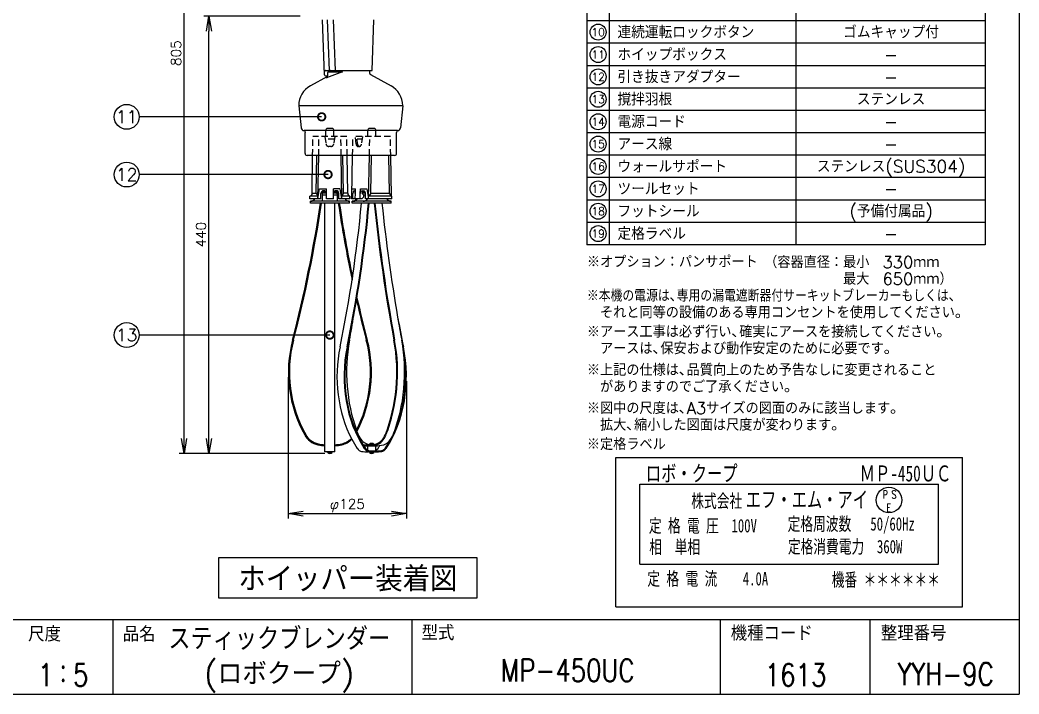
# Model space of a CAD drawing. Extents: x 115 to 2025, y 0 to 1377.
# Drawn here: x 1022 to 2025, y 0 to 677 of the extents above; entities that cross this region are included whole.
import ezdxf
from ezdxf.enums import TextEntityAlignment as Align

# ---------------------------------------------------------------- set-up
doc = ezdxf.new("R2010")
doc.units = 0
doc.header["$PDMODE"] = 3
doc.linetypes.add('HIDDEN', pattern=[9.525, 6.35, -3.175])
doc.layers.get('0').update_dxf_attribs({"linetype": 'CONTINUOUS'})
doc.layers.get('DEFPOINTS').update_dxf_attribs({"linetype": 'CONTINUOUS'})
for name, color, linetype in [('DANMEN', 7, 'CONTINUOUS'), ('SIYOU', 7, 'CONTINUOUS'), ('SUNPOU', 7, 'CONTINUOUS'), ('WAKU', 7, 'CONTINUOUS')]:
    doc.layers.add(name, color=color, linetype=linetype)
doc.styles.add('MtXpl__', font='')
doc.styles.get("Standard").update_dxf_attribs({"font": 'romans.shx', "bigfont": 'extfont.shx'})
doc.styles.get('MtXpl__').set_extended_font_data('MS Gothic')
doc.dimstyles.get("Standard").update_dxf_attribs({"dimscale": 5, "dimtxt": 2, "dimasz": 3, "dimexe": 1, "dimexo": 1, "dimgap": 0.6, "dimtad": 3, "dimdec": 0, "dimzin": 0, "dimdsep": 46, "dimtxsty": 'STANDARD', "dimblk1": 'OPEN', "dimblk2": 'OPEN', "dimsah": 1, "dimcen": 1.5, "dimadec": 0, "dimazin": 0, "dimtfac": 1, "dimtdec": 0, "dimtmove": 0, "dimatfit": 0, "dimldrblk": 'DOTSMALL', "dimfxl": 1, "dimtvp": 1, "dimtolj": 1, "dimtzin": 0, "dimarcsym": 0})

# ---------------------------------------------------------------- blocks, each defined once
blk = doc.blocks.new('_DotSmall')
at = {"color": 0, "linetype": 'ByBlock', "const_width": 0.5}
blk.add_lwpolyline([(-0.0625, 0, 1), (0.0625, 0, 1)], format="xyb", close=True, dxfattribs=at)
blk = doc.blocks.new('_OPEN')
at = {"color": 0, "linetype": 'ByBlock'}
for p, q in [((-1, 0.167), (0, 0)), ((0, 0), (-1, -0.167)), ((0, 0), (-1, 0))]:
    blk.add_line(p, q, dxfattribs=at)
blk = doc.blocks.new('*D7')
at = {"layer": 'DEFPOINTS', "color": 0}
for p in [(1291.1, 323.3), (1409.7, 319.3), (1409.7, 181.3)]:
    blk.add_point(p, dxfattribs=at)
at = {"layer": 'SUNPOU', "color": 0, "lineweight": -2}
for p, q in [((1291.1, 318.3), (1291.1, 176.3)), ((1409.7, 314.3), (1409.7, 176.3)), ((1306.1, 181.3), (1394.7, 181.3))]:
    blk.add_line(p, q, dxfattribs=at)
at = {"layer": 'SUNPOU', "color": 0, "lineweight": -2, "xscale": 15, "yscale": 15, "zscale": 15, "rotation": 180}
blk.add_blockref('_OPEN', (1291.1, 181.3), dxfattribs=at)
at = {"layer": 'SUNPOU', "color": 0, "lineweight": -2, "xscale": 15, "yscale": 15, "zscale": 15}
blk.add_blockref('_OPEN', (1409.7, 181.3), dxfattribs=at)
at = {"layer": 'SUNPOU', "color": 0, "insert": (1350.4, 189.3), "char_height": 10, "attachment_point": 5}
blk.add_mtext('\\A1;φ125', dxfattribs=at)
blk = doc.blocks.new('*D8')
at = {"layer": 'DEFPOINTS', "color": 0}
for p in [(1211.4, 681.3), (1307.9, 681.3), (1332.9, 241.8)]:
    blk.add_point(p, dxfattribs=at)
at = {"layer": 'SUNPOU', "color": 0, "lineweight": -2}
for p, q in [((1302.9, 681.3), (1206.4, 681.3)), ((1211.4, 256.8), (1211.4, 666.3)), ((1327.9, 241.8), (1206.4, 241.8))]:
    blk.add_line(p, q, dxfattribs=at)
at = {"layer": 'SUNPOU', "color": 0, "lineweight": -2, "xscale": 15, "yscale": 15, "zscale": 15}
for p, rotation in [((1211.4, 681.3), 90), ((1211.4, 241.8), 270)]:
    blk.add_blockref('_OPEN', p, dxfattribs=dict(at, rotation=rotation))
at = {"layer": 'SUNPOU', "color": 0, "insert": (1203.4, 461.6), "char_height": 10, "attachment_point": 5, "rotation": 90}
blk.add_mtext('\\A1;440', dxfattribs=at)
blk = doc.blocks.new('*D9')
at = {"layer": 'DEFPOINTS', "color": 0}
for p in [(1186.4, 1046.3), (1344.4, 1046.3), (1332.9, 241.8)]:
    blk.add_point(p, dxfattribs=at)
at = {"layer": 'SUNPOU', "color": 0, "lineweight": -2}
for p, q in [((1339.4, 1046.3), (1181.4, 1046.3)), ((1186.4, 256.8), (1186.4, 1031.3)), ((1327.9, 241.8), (1181.4, 241.8))]:
    blk.add_line(p, q, dxfattribs=at)
at = {"layer": 'SUNPOU', "color": 0, "lineweight": -2, "xscale": 15, "yscale": 15, "zscale": 15}
for p, rotation in [((1186.4, 1046.3), 90), ((1186.4, 241.8), 270)]:
    blk.add_blockref('_OPEN', p, dxfattribs=dict(at, rotation=rotation))
at = {"layer": 'SUNPOU', "color": 0, "insert": (1178.4, 644.1), "char_height": 10, "attachment_point": 5, "rotation": 90}
blk.add_mtext('\\A1;805', dxfattribs=at)

msp = doc.modelspace()

# ---------------------------------------------------------------- linework, layer by layer
at = {"color": 2}
for p, q in [((1327.5, 622.3), (1325.6, 677.5)), ((1332.4, 626.8), (1330.6, 677.5)), ((1338.4, 626.8), (1336.6, 677.5)), ((1375.4, 626.8), (1377.1, 677.5)), ((1328.4, 626.8), (1372.6, 626.8)), ((1345.4, 625.3), (1329.5, 619.3)), ((1330.4, 624.3), (1330.4, 621.8)), ((1331.4, 625.3), (1345.4, 625.3)), ((1335.1, 626.8), (1335, 625.3)), ((1372.6, 626.8), (1372.8, 624.4)), ((1372.6, 626.8), (1375.4, 626.8)), ((1373.8, 622.8), (1394.3, 611.4)), ((1330.3, 620.8), (1313.4, 611.4)), ((1328.5, 621.3), (1329.5, 621.3)), ((1330.4, 621.8), (1330.4, 621.3)), ((1406.1, 591.3), (1301.6, 591.3)), ((1301.6, 591.3), (1303.9, 569)), ((1406.1, 591.3), (1403.8, 569)), ((1400.9, 566.3), (1306.9, 566.3)), ((1307.9, 543.3), (1307.9, 564.3)), ((1399.9, 543.3), (1399.9, 564.3)), ((1315.5, 541.3), (1309.9, 541.3)), ((1314.9, 503.3), (1315.5, 541.3)), ((1394, 541.3), (1315.5, 541.3)), ((1319.2, 503.3), (1319.8, 541.3)), ((1320.9, 497.8), (1321.6, 541.3)), ((1344.9, 497.8), (1344.2, 541.3)), ((1346.6, 503.3), (1345.9, 541.3)), ((1350.9, 503.3), (1350.2, 541.3)), ((1355, 500.3), (1355.7, 541.3)), ((1371.8, 497.8), (1372.6, 541.3)), ((1374.1, 503.3), (1374.8, 541.3)), ((1392.9, 503.3), (1392.2, 541.3)), ((1397.9, 541.3), (1394, 541.3)), ((1394.7, 500.3), (1394, 541.3)), ((1314.9, 503.3), (1319.2, 503.3)), ((1319.2, 503.3), (1320.9, 500.3)), ((1320.9, 497.8), (1322.5, 507.8)), ((1322.5, 507.8), (1329.4, 507.8)), ((1323.9, 497.8), (1323.9, 503.1)), ((1325.4, 495.3), (1325.4, 505.5)), ((1328.2, 505.3), (1325.4, 505.3)), ((1325.6, 504.3), (1325.4, 505.3)), ((1325.4, 501.3), (1325.6, 503.3)), ((1329.1, 504.3), (1325.6, 504.3)), ((1325.6, 503.3), (1325.6, 504.3)), ((1329.3, 503.3), (1325.6, 503.3)), ((1329.4, 503.1), (1329.4, 507.8)), ((1329.4, 497.8), (1329.4, 503.1)), ((1343.2, 507.8), (1336.4, 507.8)), ((1336.4, 503.1), (1336.4, 507.8)), ((1340.1, 503.3), (1336.4, 503.3)), ((1336.4, 497.8), (1336.4, 503.1)), ((1340.1, 504.3), (1336.7, 504.3)), ((1340.4, 505.3), (1337.5, 505.3)), ((1340.1, 504.3), (1340.4, 505.3)), ((1340.1, 503.3), (1340.1, 504.3)), ((1340.4, 501.3), (1340.1, 503.3)), ((1340.4, 495.3), (1340.4, 505.5)), ((1341.9, 497.8), (1341.9, 503.1)), ((1344.9, 497.8), (1343.2, 507.8)), ((1346.6, 503.3), (1344.8, 500.3)), ((1350.9, 503.3), (1346.6, 503.3)), ((1355.1, 507.8), (1358.5, 507.8)), ((1355.8, 497.8), (1355.9, 503.1)), ((1358.5, 502.7), (1357.8, 503.3)), ((1358.4, 497.8), (1358.5, 502.9)), ((1358.5, 502.9), (1358.5, 507.8)), ((1363.3, 497.8), (1363.4, 503.1)), ((1363.4, 503.1), (1363.5, 507.8)), ((1363.5, 507.8), (1370, 507.8)), ((1368.6, 503.3), (1365.1, 503.3)), ((1366.6, 501.8), (1365.1, 503.3)), ((1368.3, 504.3), (1365.4, 504.3)), ((1367.5, 505.3), (1366.2, 505.3)), ((1366.6, 501.8), (1366.6, 499.3)), ((1368.5, 497.8), (1368.6, 503)), ((1370, 507.8), (1371.8, 497.8)), ((1374.1, 503.3), (1371.9, 500.3)), ((1374.1, 503.3), (1392.9, 503.3)), ((1320.9, 500.3), (1312.7, 500.3)), ((1312.7, 497.8), (1312.7, 500.3)), ((1317.7, 497.8), (1312.7, 497.8)), ((1352.4, 495.3), (1313.4, 495.3)), ((1313.4, 493.3), (1313.4, 495.3)), ((1323.4, 493.3), (1313.4, 493.3)), ((1323.9, 497.8), (1317.7, 497.8)), ((1352.4, 493.3), (1323.4, 493.3)), ((1329.4, 501.3), (1325.4, 501.3)), ((1327.9, 249.5), (1327.9, 493.3)), ((1336.4, 497.8), (1329.4, 497.8)), ((1340.4, 501.3), (1336.4, 501.3)), ((1337.9, 249.5), (1337.9, 493.3)), ((1353, 497.8), (1341.9, 497.8)), ((1353, 500.3), (1344.8, 500.3)), ((1352.4, 493.3), (1352.4, 495.3)), ((1353, 497.8), (1353, 500.3)), ((1354.7, 500.3), (1355, 500.3)), ((1354.7, 497.8), (1354.7, 500.3)), ((1357.8, 497.8), (1354.7, 497.8)), ((1354.9, 497.8), (1355, 500.3)), ((1394.4, 495.3), (1355.4, 495.3)), ((1355.4, 493.3), (1355.4, 495.3)), ((1385.1, 493.3), (1355.4, 493.3)), ((1358.4, 498.3), (1357.8, 497.8)), ((1365.1, 497.8), (1358.4, 497.8)), ((1365.1, 497.8), (1366.6, 499.3)), ((1368.6, 501.3), (1366.6, 501.3)), ((1390, 497.8), (1368.5, 497.8)), ((1395, 500.3), (1371.9, 500.3)), ((1394.4, 493.3), (1385.1, 493.3)), ((1395, 497.8), (1390, 497.8)), ((1394.4, 493.3), (1394.4, 495.3)), ((1395, 497.8), (1395, 500.3)), ((1377.1, 251.1), (1372.6, 251.1)), ((1372.6, 251.1), (1372.6, 250.3)), ((1377.1, 251.1), (1377.1, 250.9)), ((1327.9, 243.3), (1327.9, 249.5)), ((1330.6, 243.3), (1327.9, 243.3)), ((1330.6, 242.6), (1330.6, 243.3)), ((1335.1, 243.3), (1330.6, 243.3)), ((1335.1, 242.6), (1330.6, 242.6)), ((1337.9, 243.3), (1335.1, 243.3)), ((1335.1, 242.6), (1335.1, 243.3)), ((1337.9, 243.3), (1337.9, 249.5)), ((1370.9, 245.1), (1370.9, 249.3)), ((1371.3, 249.3), (1378.4, 249.3)), ((1372.6, 243.3), (1371.3, 243.3)), ((1372.6, 242.6), (1372.6, 243.3)), ((1377.1, 243.3), (1372.6, 243.3)), ((1377.1, 242.6), (1372.6, 242.6)), ((1378.4, 243.3), (1377.1, 243.3)), ((1377.1, 242.6), (1377.1, 243.3)), ((1378.9, 244.3), (1378.9, 249.3))]:
    msp.add_line(p, q, dxfattribs=at)
for centre, radius, start, end in [((1328.4, 625.8), 1, 90, 181.9847), ((1328.5, 622.3), 1, 181.9847, 270), ((1331.4, 624.3), 1, 90, 180), ((1333.5, 623.8), 3, 90, 154.3143), ((1374.8, 624.5), 2, 184.6534, 240.9566), ((1329.5, 622.3), 1, 270, 327.6355), ((1324.6, 591.3), 23, 119.0434, 180), ((1383.1, 591.3), 23, 0, 60.9566), ((1306.9, 569.3), 3, 185.7997, 270), ((1400.9, 569.3), 3, 270, 354.2003), ((1309.9, 543.3), 2, 180, 270), ((1397.9, 543.3), 2, 270, 0), ((1326.6, 503.1), 2.75, 0, 180), ((1339.1, 503.1), 2.75, 0, 180), ((46.3, 682.4), 1291, 345.3458, 351.5774), ((46.3, 682.4), 1292, 345.3458, 351.584), ((1313.4, 500.3), 5, 270, 330), ((2619.4, 682.4), 1292, 188.416, 191.8888), ((2619.4, 682.4), 1291, 188.4226, 191.7699), ((1352.4, 500.3), 5, 210, 270), ((1355.4, 500.3), 5, 270, 330), ((1356.2, 500.3), 5, 270, 330), ((1366.4, 500.3), 5, 270, 330), ((1394.4, 500.3), 5, 210, 270), ((2619.4, 682.4), 1292, 192.8202, 194.6542), ((2619.4, 682.4), 1291, 192.7121, 194.6542), ((1419.6, 323.3), 128.4, 165.3458, 209.357), ((1419.6, 323.3), 127.4, 165.3458, 209.357), ((1246.2, 323.3), 127.4, 332.2826, 14.6542), ((1246.2, 323.3), 128.4, 331.9322, 14.6542), ((1325, 270.1), 20, 209.357, 257.8348), ((1325, 270.1), 19, 209.357, 257.8348), ((1332.9, 306.4), 56.1, 257.8348, 264.8889), ((1332.9, 306.4), 56.1, 275.1111, 282.1652), ((1340.7, 270.1), 19, 282.1652, 316.276), ((1340.7, 270.1), 20, 282.1652, 315.3099), ((1374.9, 248.1), 3.75, 53.1301, 126.8699), ((1332.9, 306.4), 57.1, 257.8348, 264.9786), ((1332.9, 245.6), 3.75, 233.1301, 306.8699), ((1332.9, 306.4), 57.1, 275.0214, 282.1652), ((1374.9, 245.6), 3.75, 233.1301, 306.8699)]:
    msp.add_arc(centre, radius, start, end, dxfattribs=at)
for centre, major_axis, ratio, start_param, end_param in [((1329.4, 621.3), (0, 2), 0.5, 3.141593, 4.450518), ((1329.4, 621.3), (0, 2), 0.5, 4.450518, 4.712389), ((1400.9, 564.3), (0, -2), 0.5, 3.141593, 4.712389), ((1353, 503.3), (0, -3), 0.708333, 4.712389, 6.283185), ((1357.2, 503.1), (0, 2.72), 0.47867, 4.639119, 7.853982), ((1359.1, 503.1), (0, 2.72), 0.47867, 7.110121, 7.773259), ((1366, 503.1), (0, 2.72), 0.951298, 4.675509, 7.853982), ((1367.7, 503.1), (0, 2.72), 0.951298, 6.617535, 7.773261), ((1395, 503.3), (0, -3), 0.708333, 4.712389, 6.160538), ((694.7, 618.1), (0, -955.3), 0.707345, 1.285351, 1.439842), ((701.7, 618.1), (0, -955.3), 0.707345, 1.285351, 1.439842), ((701.7, 618.1), (0, -956.3), 0.707345, 1.285351, 1.43998), ((2280.4, 682.4), (0, -1292), 0.706587, -1.423909, -1.315032), ((2280.4, 682.4), (0, -1291), 0.706587, -1.423794, -1.315032), ((2287.5, 682.4), (0, -1291), 0.706587, -1.423794, -1.33341), ((1395, 503.3), (0, -3), 0.708333, 6.160538, 6.283185), ((469.3, 682.4), (0, -1292), 0.706587, 1.315032, 1.334863), ((2055.1, 618.1), (0, -955.3), 0.707345, -1.317669, -1.285351), ((2287.5, 682.4), (0, -1291), 0.706587, -1.33341, -1.315032), ((1439.7, 323.3), (0, -127.4), 0.706587, 4.456625, 5.186457), ((1310.1, 323.3), (0, -127.4), 0.706587, 1.058419, 1.82656), ((1310.1, 323.3), (0, -128.4), 0.706587, 1.058419, 1.82656), ((1317.2, 323.3), (0, -128.4), 0.706587, 1.058419, 1.82656), ((1414.7, 319.3), (0, -105.6), 0.707345, 4.426944, 5.354196), ((1421.8, 319.3), (0, -105.6), 0.707345, 4.426944, 5.467587), ((1421.8, 319.3), (0, -104.6), 0.707345, 4.426944, 5.467587), ((1335, 319.3), (0, -105.6), 0.707345, 0.815598, 1.856241), ((1335, 319.3), (0, -104.6), 0.707345, 0.991469, 1.838572), ((1439.7, 323.3), (0, -127.4), 0.706587, 5.197708, 5.224766), ((1414.7, 319.3), (0, -105.6), 0.707345, 5.354196, 5.467587), ((1372.9, 270.1), (0, -19), 0.706587, -1.058419, -0.212322), ((1371.3, 306.4), (0, -56.1), 0.706587, -0.1389, 0.212322), ((1378.4, 306.4), (0, -56.1), 0.706587, -0.212322, -0.146965), ((1376.9, 270.1), (0, -19), 0.706587, 0.212322, 1.058419), ((1376.9, 270.1), (0, -20), 0.706587, 0.212322, 1.058419), ((1383.9, 270.1), (0, -20), 0.706587, 0.212322, 1.058419), ((1335, 319.3), (0, -104.6), 0.707345, 0.815598, 0.919182), ((1365.5, 253.8), (0, -10), 0.707345, -0.815598, -0.110263), ((1371.3, 328.3), (0, -85), 0.707345, -0.110263, 0), ((1371.3, 306.4), (0, -57.1), 0.706587, -0.118801, 0.212322), ((1372.6, 253.8), (0, -10), 0.707345, -0.815598, -0.110263), ((1372.6, 253.8), (0, -9), 0.707345, -0.815598, -0.110263), ((1378.4, 328.3), (0, -85), 0.707345, -0.110263, 0), ((1378.4, 328.3), (0, -84), 0.707345, -0.110263, 0.110263), ((1378.4, 306.4), (0, -57.1), 0.706587, 0, 0.212322), ((1378.4, 328.3), (0, -85), 0.707345, 0, 0.110263), ((1377.2, 253.8), (0, -9), 0.707345, 0.268253, 0.815598), ((1327.9, 319.3), (0, -104.6), 0.707345, 0.815598, 0.84297), ((1384.2, 253.8), (0, -9), 0.707345, 0.110263, 0.815598), ((1384.2, 253.8), (0, -10), 0.707345, 0.110263, 0.815598)]:
    msp.add_ellipse(centre, major_axis=major_axis, ratio=ratio, start_param=start_param, end_param=end_param, dxfattribs=at)
at = {"color": 2, "extrusion": (0, 0, -1)}
for centre, major_axis, ratio, start_param, end_param in [((1306.9, 564.3), (0, -2), 0.5, 3.141593, 4.712389), ((1312.7, 503.3), (0, -3), 0.708333, 4.712389, 6.283185)]:
    msp.add_ellipse(centre, major_axis=major_axis, ratio=ratio, start_param=start_param, end_param=end_param, dxfattribs=at)
at = {"layer": 'DANMEN', "color": 2, "linetype": 'HIDDEN'}
for p, q in [((1328.9, 567.3), (1329.9, 568.3)), ((1328.9, 560.3), (1328.9, 567.3)), ((1335.9, 568.3), (1329.9, 568.3)), ((1336.9, 567.3), (1335.9, 568.3)), ((1336.9, 560.3), (1336.9, 567.3)), ((1370.9, 567.3), (1371.9, 568.3)), ((1370.9, 560.3), (1370.9, 567.3)), ((1377.9, 568.3), (1371.9, 568.3)), ((1378.9, 567.3), (1377.9, 568.3)), ((1378.9, 560.3), (1378.9, 567.3)), ((1315.5, 541.3), (1315.9, 560.3)), ((1349.9, 560.3), (1315.9, 560.3)), ((1321.6, 541.3), (1321.9, 560.3)), ((1327.9, 560.3), (1329, 552.9)), ((1337.5, 557.8), (1328.2, 557.8)), ((1337.9, 560.3), (1336.7, 552.9)), ((1344.2, 541.3), (1343.9, 560.3)), ((1350.2, 541.3), (1349.9, 560.3)), ((1355.7, 541.3), (1356, 560.3)), ((1393.7, 560.3), (1356, 560.3)), ((1359.1, 552.9), (1358.5, 560.3)), ((1360.6, 552.9), (1360.2, 557.8)), ((1365.2, 557.8), (1360.2, 557.8)), ((1365.6, 560.3), (1364.6, 552.7)), ((1372.6, 541.3), (1372.9, 560.3)), ((1394, 541.3), (1393.7, 560.3)), ((1333.8, 550.3), (1331.9, 550.3)), ((1362.5, 550.3), (1361.2, 550.3))]:
    msp.add_line(p, q, dxfattribs=at)
for centre, start, end in [((1331.9, 553.3), 188.5308, 270), ((1333.8, 553.3), 270, 351.4692)]:
    msp.add_arc(centre, 3, start, end, dxfattribs=at)
for centre, major_axis, ratio, start_param, end_param in [((1361.2, 553.3), (0.24, -3), 0.69769, 4.793657, 6.169658), ((1362.6, 553.3), (0.24, -3), 0.69769, 4.793657, 6.169658), ((1362.6, 553.3), (-0.39, -3), 0.694098, 0.180921, 1.440848)]:
    msp.add_ellipse(centre, major_axis=major_axis, ratio=ratio, start_param=start_param, end_param=end_param, dxfattribs=at)
at = {"layer": 'SIYOU', "color": 6}
for p, q in [((1591, 901.5), (1591, 451.5)), ((1991, 901.5), (1991, 451.5)), ((1991, 451.5), (1591, 451.5))]:
    msp.add_line(p, q, dxfattribs=at)
at = {"layer": 'SIYOU', "color": 7}
for p, q in [((1613.5, 901.5), (1613.5, 451.5)), ((1801, 901.5), (1801, 451.5)), ((1991, 676.5), (1591, 676.5)), ((1991, 654), (1591, 654)), ((1991, 631.5), (1591, 631.5)), ((1991, 609), (1591, 609)), ((1991, 586.5), (1591, 586.5)), ((1991, 564), (1591, 564)), ((1991, 541.5), (1591, 541.5)), ((1991, 519), (1591, 519)), ((1991, 496.5), (1591, 496.5)), ((1991, 474), (1591, 474))]:
    msp.add_line(p, q, dxfattribs=at)
at = {"layer": 'SIYOU', "color": 1}
for p, q in [((1620, 87.7), (1620, 237.7)), ((1620, 237.7), (1968.2, 237.7)), ((1968.2, 87.7), (1968.2, 237.7)), ((1644.1, 210.9), (1944.1, 210.9)), ((1644.1, 130.6), (1644.1, 210.9)), ((1944.1, 130.6), (1944.1, 210.9)), ((1644.1, 130.6), (1944.1, 130.6)), ((1620, 87.7), (1968.2, 87.7))]:
    msp.add_line(p, q, dxfattribs=at)
msp.add_lwpolyline([(1220.9, 96.8), (1480.9, 96.8), (1480.9, 136.8), (1220.9, 136.8)], close=True, dxfattribs=at)
at = {"layer": 'SIYOU'}
for centre in [(1602.3, 665.2), (1602.3, 642.7), (1602.3, 620.2), (1602.3, 597.7), (1602.3, 575.2), (1602.3, 552.7), (1602.3, 530.2), (1602.3, 507.7), (1602.3, 485.2), (1602.3, 462.7)]:
    msp.add_circle(centre, 8.04, dxfattribs=at)
at = {"layer": 'SIYOU', "color": 1}
msp.add_circle((1894.4, 195), 12.9, dxfattribs=at)
at = {"layer": 'SUNPOU'}
for centre in [(1128.8, 580.1), (1128.8, 522.1), (1128.8, 360.8)]:
    msp.add_circle(centre, 12.5, dxfattribs=at)
at = {"layer": 'WAKU', "color": 6}
for p, q in [((2025, 1376.8), (2025, 0)), ((115, 75), (2025, 75)), ((115, 0), (2025, 0))]:
    msp.add_line(p, q, dxfattribs=at)
at = {"layer": 'WAKU', "color": 7}
for p, q in [((1115, 75), (1115, 0)), ((1415, 75), (1415, 0)), ((1725, 75), (1725, 0)), ((1875, 75), (1875, 0))]:
    msp.add_line(p, q, dxfattribs=at)

# ---------------------------------------------------------------- texts
at = {"layer": 'SIYOU', "color": 1}
for s, p in [('連続運転ロックボタン', (1621.7, 665.2)), ('ホイップボックス', (1621.7, 642.7)), ('引き抜きアダプター', (1621.7, 620.2)), ('撹拌羽根', (1621.7, 597.7)), ('電源コード', (1621.7, 575.2)), ('アース線', (1621.7, 552.7)), ('ウォールサポート', (1621.7, 530.2)), ('ツールセット', (1621.7, 507.7)), ('フットシール', (1621.7, 485.2)), ('定格ラベル', (1621.7, 462.7))]:
    msp.add_text(s, height=12.5, dxfattribs=at).set_placement(p, align=Align.MIDDLE_LEFT)
for s, p in [('ゴムキャップ付', (1896.5, 665.3)), ('-', (1896.5, 642.8)), ('-', (1896.5, 620.3)), ('ステンレス', (1896.5, 597.8)), ('-', (1896.5, 575.3)), ('-', (1896.5, 552.8)), ('ステンレス(SUS304)', (1896.5, 530.3)), ('-', (1896.5, 507.8)), ('(予備付属品)', (1896.5, 485.3)), ('-', (1896.5, 462.8))]:
    msp.add_text(s, height=12.5, dxfattribs=at).set_placement(p, align=Align.MIDDLE_CENTER)
at = {"layer": 'SIYOU'}
for s, p in [('10', (1602.3, 665.2)), ('11', (1602.3, 642.7)), ('12', (1602.3, 620.2)), ('13', (1602.3, 597.7)), ('14', (1602.3, 575.2)), ('15', (1602.3, 552.7)), ('16', (1602.3, 530.2)), ('17', (1602.3, 507.7)), ('18', (1602.3, 485.2)), ('19', (1602.3, 462.7))]:
    msp.add_text(s, height=8.04, dxfattribs=at).set_placement(p, align=Align.MIDDLE)
at = {"layer": 'SIYOU', "color": 1}
for s, p in [('※オプション：パンサポート', (1591, 428.5)), ('\u3000\u3000\u3000\u3000\u3000\u3000（容器直径：最小\u3000330ｍｍ', (1689.9, 428.1)), ('\u3000\u3000\u3000\u3000\u3000\u3000\u3000\u3000\u3000\u3000\u3000\u3000最大\u3000650ｍｍ）', (1689.9, 411.3)), ('\u3000それと同等の設備のある専用コンセントを使用してください｡', (1591, 377.6)), ('※アース工事は必ず行い､確実にアースを接続してください｡', (1591, 358.2)), ('\u3000アースは､保安および動作安定のために必要です｡', (1591, 341.4)), ('※上記の仕様は､品質向上のため予告なしに変更されること', (1591, 319.8)), ('\u3000がありますのでご了承ください｡', (1591, 303)), ('※図中の尺度は､A3サイズの図面のみに該当します｡', (1591, 281.4)), ('\u3000拡大､縮小した図面は尺度が変わります｡', (1591, 264.6)), ('※定格ラベル', (1591, 245.2))]:
    msp.add_text(s, height=12, dxfattribs=at).set_placement(p)
for s, height, width, p in [('※本機の電源は､専用の漏電遮断器付サーキットブレーカーもしくは､ ', 12, 0.9, (1591, 394.4)), ('P S', 8.04, 0.7, (1888.1, 196.5)), (' E', 8.04, 0.7, (1888.1, 183.2))]:
    msp.add_text(s, height=height, dxfattribs=dict(at, width=width)).set_placement(p)
at = {"layer": 'SIYOU', "color": 1, "style": 'MtXpl__', "width": 0.7}
for s, height, p in [('ロボ・クープ\u3000\u3000\u3000\u3000\u3000\u3000\u3000\u3000ＭＰ-450ＵＣ', 16.071, (1650.2, 213.7)), ('株式会社 ', 13.39, (1695.8, 187.4)), ('エフ・エム・アイ', 16.07, (1750.6, 187.4)), ('定 格 電 圧  100V', 13.393, (1653.2, 162.5)), ('定格周波数   50/60Hz', 13.393, (1792.6, 164.3)), ('相\u3000単相', 13.39, (1653.6, 141.1)), ('定格消費電力\u3000360W', 13.393, (1792.8, 141.5)), ('定 格 電 流\u3000\u30004.0A', 13.393, (1651.7, 109.2)), ('機番 ＊＊＊＊＊＊', 13.39, (1836.9, 108.2))]:
    msp.add_text(s, height=height, dxfattribs=at).set_placement(p)
at = {"layer": 'SIYOU', "color": 1}
msp.add_text('ホイッパー装着図', height=25, dxfattribs=at).set_placement((1350.9, 116.8), align=Align.MIDDLE)
at = {"layer": 'SUNPOU'}
for s, p in [('11', (1128.8, 580.1)), ('12', (1128.8, 522.1)), ('13', (1128.8, 360.8))]:
    msp.add_text(s, height=12.5, dxfattribs=at).set_placement(p, align=Align.MIDDLE)
at = {"layer": 'WAKU'}
for s, p in [('型式', (1424.9, 54)), ('尺度', (1029.8, 52.7)), ('品名', (1124.8, 52.7)), ('機種コード', (1735.4, 53.6)), ('整理番号', (1886.2, 53.6))]:
    msp.add_text(s, height=15, dxfattribs=at).set_placement(p)
at = {"layer": 'WAKU', "color": 1}
for s, width, p in [('スティックブレンダー', 0.9, (1282, 56.9)), ('MP-450UC', 0.8, (1571.7, 23.8))]:
    msp.add_text(s, height=22.5, dxfattribs=dict(at, width=width)).set_placement(p, align=Align.MIDDLE)
at = {"layer": 'WAKU', "color": 1, "width": 0.8}
for s, p in [('1：5', (1065, 8)), ('1613', (1800.6, 8)), ('YYH-9C', (1951.4, 8.8))]:
    msp.add_text(s, height=22.5, dxfattribs=at).set_placement(p, align=Align.CENTER)
at = {"layer": 'WAKU', "color": 1}
msp.add_text('(ロボクープ)', height=22.5, dxfattribs=at).set_placement((1282, 18.8), align=Align.MIDDLE)

# ---------------------------------------------------------------- dimensions: what is measured, and where the dimension line sits
at = {"layer": 'SUNPOU'}
dim = msp.add_linear_dim(base=(1186.4, 1046.3), p1=(1332.9, 241.8), p2=(1344.4, 1046.3), angle=90, text='805', dimstyle='STANDARD', override={"dimtol": 0, "dimlim": 0, "dimtp": 0, "dimtm": 0, "dimtfac": 1, "dimtdec": 0, "dimtolj": 1, "dimtzin": 0}, dxfattribs=at)
dim.commit()
dim.dimension.update_dxf_attribs({"geometry": '*D9', "text_midpoint": (1178.4, 644.1)})
dim = msp.add_linear_dim(base=(1211.3540296, 681.314883), p1=(1332.8540296, 241.814883), p2=(1307.8550281, 681.314883), angle=90, dimstyle='STANDARD', override={"dimtol": 0, "dimlim": 0, "dimtp": 0, "dimtm": 0, "dimtfac": 1, "dimtdec": 0, "dimtolj": 1, "dimtzin": 0}, dxfattribs=at)
dim.commit()
dim.dimension.update_dxf_attribs({"geometry": '*D8', "text_midpoint": (1203.3540296, 461.564883)})
dim = msp.add_linear_dim(base=(1409.7, 181.3), p1=(1291.1, 323.3), p2=(1409.7, 319.3), text='φ125', dimstyle='STANDARD', override={"dimtol": 0, "dimlim": 0, "dimtp": 0, "dimtm": 0, "dimtfac": 1, "dimtdec": 0, "dimtolj": 1, "dimtzin": 0}, dxfattribs=at)
dim.commit()
dim.dimension.update_dxf_attribs({"geometry": '*D7', "text_midpoint": (1350.4, 189.3)})

# ---------------------------------------------------------------- leaders
for points in [[(1324.6, 580.1), (1141.3, 580.1)], [(1331, 522.1), (1141.3, 522.1)], [(1332.8, 360.8), (1141.3, 360.8)]]:
    msp.add_leader(points, dimstyle='STANDARD', dxfattribs=at)

doc.saveas('drawing.dxf')
